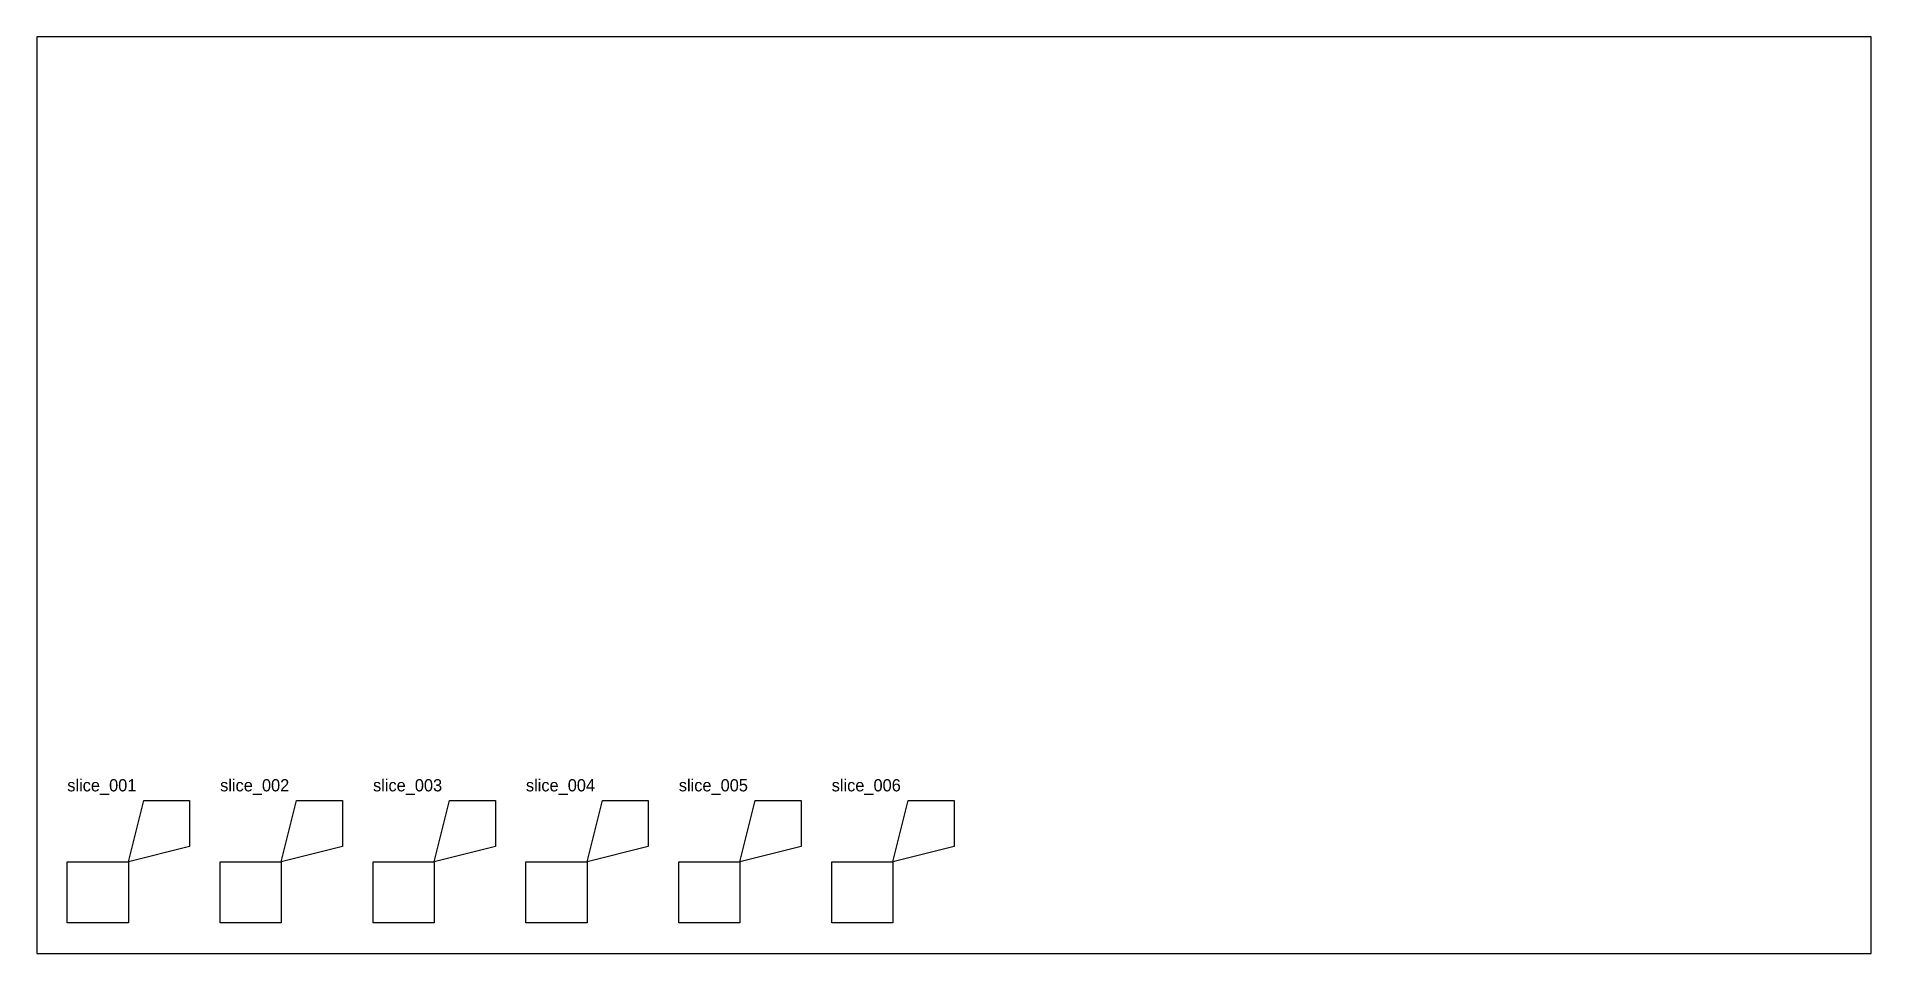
# Model space of a CAD drawing. Header units: metres. Extents: x 0 to 600, y 0 to 300.
import ezdxf

# ---------------------------------------------------------------- set-up
doc = ezdxf.new("R2010")
doc.units = ezdxf.units.M

msp = doc.modelspace()

# ---------------------------------------------------------------- linework, layer by layer
at = {"layer": 'sheet_boundary'}
for p, q in [((600, 300), (0, 300)), ((0, 300), (0, 0)), ((600, 0), (600, 300)), ((0, 0), (600, 0))]:
    msp.add_line(p, q, dxfattribs=at)
at = {"layer": 'slice_001'}
for p, q in [((30, 30), (35, 50)), ((35, 50), (50, 50)), ((50, 50), (50, 35)), ((10, 10), (10, 30)), ((10, 30), (30, 30)), ((50, 35), (30, 30)), ((30, 30), (30, 10)), ((30, 10), (10, 10))]:
    msp.add_line(p, q, dxfattribs=at)
at = {"layer": 'slice_002'}
for p, q in [((80, 30), (85, 50)), ((85, 50), (100, 50)), ((100, 50), (100, 35)), ((60, 10), (60, 30)), ((60, 30), (80, 30)), ((100, 35), (80, 30)), ((80, 30), (80, 10)), ((80, 10), (60, 10))]:
    msp.add_line(p, q, dxfattribs=at)
at = {"layer": 'slice_003'}
for p, q in [((130, 30), (135, 50)), ((135, 50), (150, 50)), ((150, 50), (150, 35)), ((110, 10), (110, 30)), ((110, 30), (130, 30)), ((150, 35), (130, 30)), ((130, 30), (130, 10)), ((130, 10), (110, 10))]:
    msp.add_line(p, q, dxfattribs=at)
at = {"layer": 'slice_004'}
for p, q in [((180, 30), (185, 50)), ((185, 50), (200, 50)), ((200, 50), (200, 35)), ((160, 10), (160, 30)), ((160, 30), (180, 30)), ((200, 35), (180, 30)), ((180, 30), (180, 10)), ((180, 10), (160, 10))]:
    msp.add_line(p, q, dxfattribs=at)
at = {"layer": 'slice_005'}
for p, q in [((230, 30), (235, 50)), ((235, 50), (250, 50)), ((250, 50), (250, 35)), ((210, 10), (210, 30)), ((210, 30), (230, 30)), ((250, 35), (230, 30)), ((230, 30), (230, 10)), ((230, 10), (210, 10))]:
    msp.add_line(p, q, dxfattribs=at)
at = {"layer": 'slice_006'}
for p, q in [((280, 30), (285, 50)), ((285, 50), (300, 50)), ((300, 50), (300, 35)), ((260, 10), (260, 30)), ((260, 30), (280, 30)), ((300, 35), (280, 30)), ((280, 30), (280, 10)), ((280, 10), (260, 10))]:
    msp.add_line(p, q, dxfattribs=at)

# ---------------------------------------------------------------- texts
at = {"layer": 'slice_001'}
msp.add_text('slice_001', height=4, dxfattribs=at).set_placement((10, 53))
at = {"layer": 'slice_002'}
msp.add_text('slice_002', height=4, dxfattribs=at).set_placement((60, 53))
at = {"layer": 'slice_003'}
msp.add_text('slice_003', height=4, dxfattribs=at).set_placement((110, 53))
at = {"layer": 'slice_004'}
msp.add_text('slice_004', height=4, dxfattribs=at).set_placement((160, 53))
at = {"layer": 'slice_005'}
msp.add_text('slice_005', height=4, dxfattribs=at).set_placement((210, 53))
at = {"layer": 'slice_006'}
msp.add_text('slice_006', height=4, dxfattribs=at).set_placement((260, 53))

doc.saveas('drawing.dxf')
